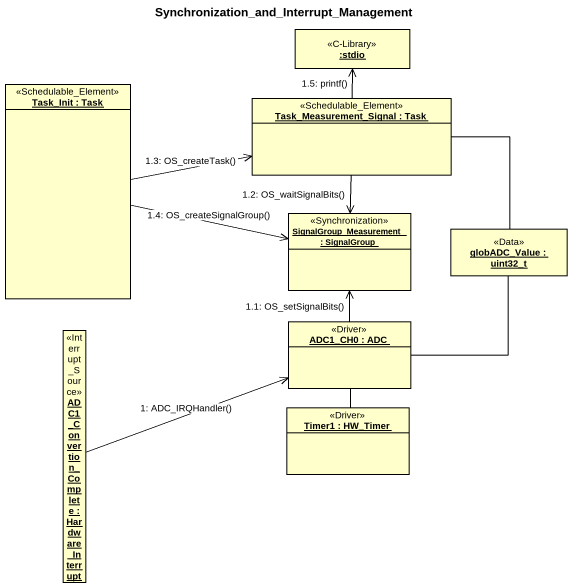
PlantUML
@startuml
title Synchronization_and_Interrupt_Management
hide circle
hide empty members
object ":stdio" as stdio <<C-Library>>
object "Task_Init : Task" as Task_Init <<Schedulable_Element>>
object "Task_Measurement_Signal : Task" as Task_Measurement_Signal <<Schedulable_Element>>
object "SignalGroup_Measurement : SignalGroup" as SignalGroup_Measurement <<Synchronization>>
object "globADC_Value : uint32_t" as globADC_Value <<Data>>
object "ADC1_CH0 : ADC" as ADC1_CH0 <<Driver>>
object "ADC1_Convertion_Complete : Hardware_Interrupt" as ADC1_Convertion_Complete <<Interrupt_Source>>
object "Timer1 : HW_Timer" as Timer1 <<Driver>>
Task_Measurement_Signal -- globADC_Value
ADC1_CH0 -up- globADC_Value
Timer1 -up- ADC1_CH0
ADC1_Convertion_Complete -right-> ADC1_CH0 : 1: ADC_IRQHandler()
ADC1_CH0 -up-> SignalGroup_Measurement : 1.1: OS_setSignalBits()
Task_Measurement_Signal --> SignalGroup_Measurement : 1.2: OS_waitSignalBits()
Task_Init -right-> Task_Measurement_Signal : 1.3: OS_createTask()
Task_Init -right-> SignalGroup_Measurement : 1.4: OS_createSignalGroup()
Task_Measurement_Signal -up-> stdio : 1.5: printf()
@enduml
